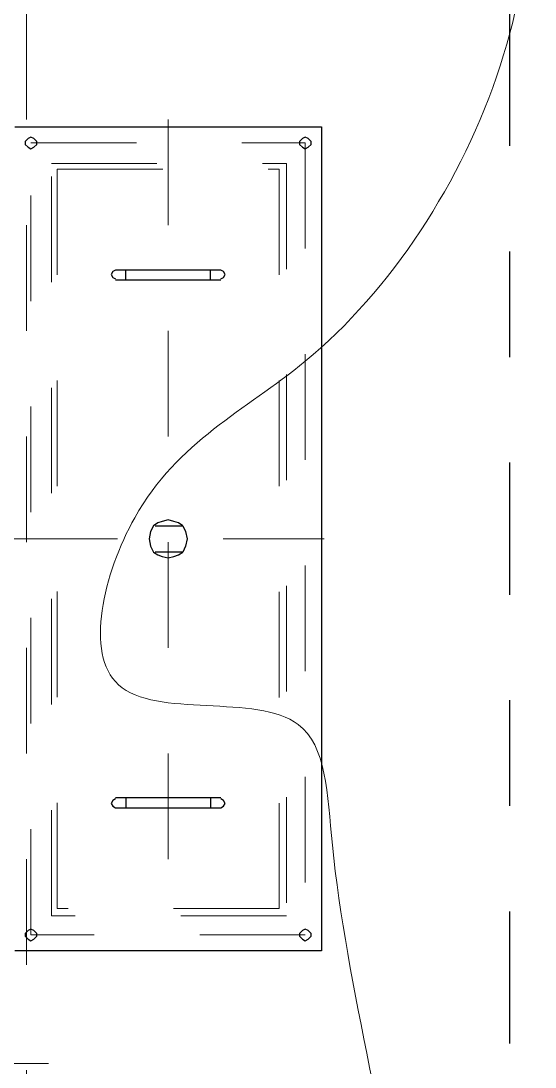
# Model space of a CAD drawing. Header units: metres. Extents: x 529718 to 530172, y 2673462 to 2673812.
# Drawn here: x 529951.553 to 529952.04, y 2673643.568 to 2673644.558 of the extents above; entities that cross this region are included whole.
import ezdxf

# ---------------------------------------------------------------- set-up
doc = ezdxf.new("R2010")
doc.units = ezdxf.units.M
doc.linetypes.add('CENTER', pattern=[2, 1.25, -0.25, 0.25, -0.25])
doc.linetypes.add('PDF_IMPORT', pattern=[1, 0.8, -0.2])
doc.layers.add('IDT', color=7, linetype='Continuous')

# ---------------------------------------------------------------- blocks, each defined once
blk = doc.blocks.new('IDT')
at = {"layer": 'IDT', "color": 8, "linetype": 'CENTER', "ltscale": 0.1}
blk.add_line((15.82753, 7.42315), (15.82753, 16.54757), dxfattribs=at)
at = {"layer": 'IDT', "color": 0, "linetype": 'PDF_IMPORT', "lineweight": 13, "ltscale": 0.0125}
blk.add_line((16.28536, 14.1984), (16.28536, 9.77094), dxfattribs=at)
at = {"layer": 'IDT', "color": 0, "lineweight": 13}
blk.add_line((16.26461, 13.09188), (16.69477, 13.09188), dxfattribs=at)
at = {"layer": 'IDT', "color": 0, "lineweight": 25}
for p, q in [((16.00596, 12.98538), (16.29642, 12.98538)), ((16.00596, 12.20528), (16.00596, 12.98538)), ((16.00596, 12.98538), (16.29642, 12.98538)), ((16.00596, 12.20528), (16.00596, 12.98538)), ((16.01841, 12.97431), (16.01564, 12.97155)), ((16.01841, 12.97431), (16.01564, 12.97155)), ((16.02117, 12.9757), (16.01841, 12.97431)), ((16.02117, 12.9757), (16.01841, 12.97431)), ((16.02394, 12.97431), (16.02117, 12.9757)), ((16.02394, 12.97431), (16.02117, 12.9757)), ((16.02671, 12.97155), (16.02394, 12.97431)), ((16.02671, 12.97155), (16.02394, 12.97431)), ((16.27844, 12.97431), (16.27567, 12.97155)), ((16.27844, 12.97431), (16.27567, 12.97155)), ((16.28121, 12.9757), (16.27844, 12.97431)), ((16.28121, 12.9757), (16.27844, 12.97431)), ((16.28397, 12.97431), (16.28121, 12.9757)), ((16.28397, 12.97431), (16.28121, 12.9757)), ((16.28674, 12.97155), (16.28397, 12.97431)), ((16.28674, 12.97155), (16.28397, 12.97431)), ((16.01564, 12.97155), (16.01564, 12.96878)), ((16.01564, 12.97155), (16.01564, 12.96878)), ((16.01564, 12.96878), (16.01841, 12.96601)), ((16.01564, 12.96878), (16.01841, 12.96601)), ((16.01841, 12.96601), (16.02117, 12.96463)), ((16.01841, 12.96601), (16.02117, 12.96463)), ((16.02117, 12.96463), (16.02394, 12.96601)), ((16.02117, 12.96463), (16.02394, 12.96601)), ((16.02394, 12.96601), (16.02671, 12.96878)), ((16.02394, 12.96601), (16.02671, 12.96878)), ((16.02671, 12.96878), (16.02671, 12.97155)), ((16.02671, 12.96878), (16.02671, 12.97155)), ((16.27567, 12.97155), (16.27567, 12.96878)), ((16.27567, 12.97155), (16.27567, 12.96878)), ((16.27567, 12.96878), (16.27844, 12.96601)), ((16.27567, 12.96878), (16.27844, 12.96601)), ((16.27844, 12.96601), (16.28121, 12.96463)), ((16.27844, 12.96601), (16.28121, 12.96463)), ((16.28121, 12.96463), (16.28397, 12.96601)), ((16.28121, 12.96463), (16.28397, 12.96601)), ((16.28397, 12.96601), (16.28674, 12.96878)), ((16.28397, 12.96601), (16.28674, 12.96878)), ((16.28674, 12.96878), (16.28674, 12.97155)), ((16.28674, 12.96878), (16.28674, 12.97155)), ((16.09863, 12.84845), (16.09725, 12.84568)), ((16.09725, 12.84568), (16.09863, 12.84291)), ((16.1014, 12.84983), (16.09863, 12.84845)), ((16.11108, 12.84983), (16.1014, 12.84983)), ((16.1913, 12.84983), (16.11108, 12.84983)), ((16.11108, 12.84015), (16.11108, 12.84983)), ((16.20098, 12.84983), (16.1913, 12.84983)), ((16.1913, 12.84015), (16.1913, 12.84983)), ((16.20375, 12.84845), (16.20098, 12.84983)), ((16.20513, 12.84568), (16.20375, 12.84845)), ((16.20375, 12.84291), (16.20513, 12.84568)), ((16.09863, 12.84291), (16.1014, 12.84153)), ((16.1913, 12.84015), (16.1014, 12.84015)), ((16.20098, 12.84015), (16.1913, 12.84015)), ((16.20098, 12.84153), (16.20375, 12.84291)), ((16.13459, 12.60225), (16.13736, 12.60778)), ((16.14151, 12.61054), (16.13736, 12.60778)), ((16.13736, 12.60778), (16.16364, 12.60778)), ((16.14566, 12.61193), (16.14151, 12.61054)), ((16.15119, 12.61331), (16.14566, 12.61193)), ((16.15672, 12.61193), (16.15119, 12.61331)), ((16.16087, 12.61054), (16.15672, 12.61193)), ((16.16502, 12.60778), (16.16087, 12.61054)), ((16.16779, 12.60225), (16.16502, 12.60778)), ((16.13321, 12.59533), (16.13459, 12.60225)), ((16.16917, 12.59533), (16.16779, 12.60225)), ((16.13459, 12.58841), (16.13321, 12.59533)), ((16.13736, 12.58288), (16.13459, 12.58841)), ((16.16502, 12.58288), (16.16779, 12.58841)), ((16.16779, 12.58841), (16.16917, 12.59533)), ((16.16364, 12.58288), (16.13736, 12.58288)), ((16.13736, 12.58288), (16.14151, 12.58012)), ((16.14151, 12.58012), (16.14566, 12.57873)), ((16.14566, 12.57873), (16.15119, 12.57735)), ((16.15119, 12.57735), (16.15672, 12.57873)), ((16.15672, 12.57873), (16.16087, 12.58012)), ((16.16087, 12.58012), (16.16502, 12.58288)), ((16.1014, 12.35051), (16.11108, 12.35051)), ((16.11108, 12.35051), (16.20098, 12.35051)), ((16.11108, 12.35051), (16.11108, 12.34083)), ((16.1913, 12.35051), (16.1913, 12.34083)), ((16.09863, 12.34775), (16.09725, 12.34498)), ((16.09725, 12.34498), (16.09863, 12.34221)), ((16.1014, 12.34913), (16.09863, 12.34775)), ((16.09863, 12.34221), (16.1014, 12.34083)), ((16.1014, 12.34083), (16.11108, 12.34083)), ((16.11108, 12.34083), (16.1913, 12.34083)), ((16.1913, 12.34083), (16.20098, 12.34083)), ((16.20375, 12.34775), (16.20098, 12.34913)), ((16.20098, 12.34083), (16.20375, 12.34221)), ((16.20513, 12.34498), (16.20375, 12.34775)), ((16.20375, 12.34221), (16.20513, 12.34498)), ((16.01841, 12.22465), (16.01564, 12.22188)), ((16.01841, 12.22465), (16.01564, 12.22188)), ((16.01564, 12.22188), (16.01564, 12.21911)), ((16.01564, 12.22188), (16.01564, 12.21911)), ((16.02117, 12.22603), (16.01841, 12.22465)), ((16.02117, 12.22603), (16.01841, 12.22465)), ((16.02394, 12.22465), (16.02117, 12.22603)), ((16.02394, 12.22465), (16.02117, 12.22603)), ((16.02671, 12.22188), (16.02394, 12.22465)), ((16.02671, 12.22188), (16.02394, 12.22465)), ((16.02671, 12.21911), (16.02671, 12.22188)), ((16.02671, 12.21911), (16.02671, 12.22188)), ((16.27844, 12.22465), (16.27567, 12.22188)), ((16.27844, 12.22465), (16.27567, 12.22188)), ((16.27567, 12.22188), (16.27567, 12.21911)), ((16.27567, 12.22188), (16.27567, 12.21911)), ((16.28121, 12.22603), (16.27844, 12.22465)), ((16.28121, 12.22603), (16.27844, 12.22465)), ((16.28397, 12.22465), (16.28121, 12.22603)), ((16.28397, 12.22465), (16.28121, 12.22603)), ((16.28674, 12.22188), (16.28397, 12.22465)), ((16.28674, 12.22188), (16.28397, 12.22465)), ((16.28674, 12.21911), (16.28674, 12.22188)), ((16.28674, 12.21911), (16.28674, 12.22188)), ((16.01564, 12.21911), (16.01841, 12.21635)), ((16.01564, 12.21911), (16.01841, 12.21635)), ((16.01841, 12.21635), (16.02117, 12.21496)), ((16.01841, 12.21635), (16.02117, 12.21496)), ((16.02117, 12.21496), (16.02394, 12.21635)), ((16.02117, 12.21496), (16.02394, 12.21635)), ((16.02394, 12.21635), (16.02671, 12.21911)), ((16.02394, 12.21635), (16.02671, 12.21911)), ((16.27567, 12.21911), (16.27844, 12.21635)), ((16.27567, 12.21911), (16.27844, 12.21635)), ((16.27844, 12.21635), (16.28121, 12.21496)), ((16.27844, 12.21635), (16.28121, 12.21496)), ((16.28121, 12.21496), (16.28397, 12.21635)), ((16.28121, 12.21496), (16.28397, 12.21635)), ((16.28397, 12.21635), (16.28674, 12.21911)), ((16.28397, 12.21635), (16.28674, 12.21911)), ((16.29642, 12.20528), (16.00596, 12.20528)), ((16.29642, 12.20528), (16.00596, 12.20528))]:
    blk.add_line(p, q, dxfattribs=at)
at = {"layer": 'IDT', "color": 0, "linetype": 'PDF_IMPORT', "lineweight": 13, "ltscale": 0.044167}
blk.add_line((16.15119, 12.19837), (16.15119, 12.99229), dxfattribs=at)
at = {"layer": 'IDT', "color": 0, "linetype": 'PDF_IMPORT', "lineweight": 13, "ltscale": 0.038333}
for p, q in [((16.02117, 12.2205), (16.02117, 12.97016)), ((16.02117, 12.97016), (16.28121, 12.97016)), ((16.02117, 12.2205), (16.02117, 12.97016)), ((16.02117, 12.97016), (16.28121, 12.97016)), ((16.28121, 12.97016), (16.28121, 12.2205)), ((16.28121, 12.97016), (16.28121, 12.2205)), ((16.28121, 12.2205), (16.02117, 12.2205)), ((16.28121, 12.2205), (16.02117, 12.2205))]:
    blk.add_line(p, q, dxfattribs=at)
at = {"layer": 'IDT', "color": 0, "linetype": 'PDF_IMPORT', "lineweight": 13, "ltscale": 0.023333}
for p, q in [((16.03916, 12.23986), (16.03916, 12.95218)), ((16.03916, 12.95218), (16.26184, 12.95218)), ((16.26184, 12.95218), (16.26184, 12.23986)), ((16.26184, 12.23986), (16.03916, 12.23986))]:
    blk.add_line(p, q, dxfattribs=at)
at = {"layer": 'IDT', "color": 0, "linetype": 'PDF_IMPORT', "lineweight": 13, "ltscale": 0.019167}
for p, q in [((16.04607, 12.24539), (16.04607, 12.94527)), ((16.04607, 12.94527), (16.25631, 12.94527)), ((16.25631, 12.94527), (16.25631, 12.24539)), ((16.25631, 12.24539), (16.04607, 12.24539))]:
    blk.add_line(p, q, dxfattribs=at)
at = {"layer": 'IDT', "color": 0, "linetype": 'PDF_IMPORT', "lineweight": 13, "ltscale": 0.0475}
blk.add_line((16.29919, 12.59533), (16.00319, 12.59533), dxfattribs=at)
at = {"layer": 'IDT', "color": 0, "lineweight": 0}
blk.add_spline([(15.96219, 13.99884), (16.22369, 13.77512), (16.09707, 13.511), (16.01119, 13.51762), (15.99557, 12.88512), (16.02794, 12.771), (16.19835, 12.73334), (16.18282, 12.57525), (16.02139, 12.42725), (15.84681, 11.8315), (15.90957, 11.7335), (15.94657, 11.52075), (15.95232, 10.9905), (16.19835, 10.83509), (15.90407, 10.25262), (16.12303, 9.80171), (15.93094, 9.6505), (15.51132, 9.84937), (15.48982, 10.19075), (15.46548, 10.32589), (15.53557, 10.817), (15.63482, 11.00525), (15.58422, 11.18227), (15.42019, 11.37975), (15.43582, 11.63237), (15.62432, 12.01362), (15.55134, 12.09498), (15.55134, 12.50562), (15.47794, 13.1065), (15.59107, 13.5215), (15.81698, 13.69984), (15.93919, 13.8645), (15.91544, 13.95512)], degree=3, dxfattribs=at)
blk.add_spline([(15.96219, 13.99884), (16.22369, 13.77512), (16.09707, 13.511), (16.01119, 13.51762), (15.99557, 12.88512), (16.02794, 12.771), (16.19835, 12.73334), (16.18282, 12.57525), (16.02139, 12.42725), (15.84681, 11.8315), (15.90957, 11.7335), (15.94657, 11.52075), (15.95232, 10.9905), (16.19835, 10.83509), (15.90407, 10.25262), (16.12303, 9.80171), (15.93094, 9.6505), (15.51132, 9.84937), (15.48982, 10.19075), (15.46548, 10.32589), (15.53557, 10.817), (15.63482, 11.00525), (15.58422, 11.18227), (15.42019, 11.37975), (15.43582, 11.63237), (15.62432, 12.01362), (15.55134, 12.09498), (15.55134, 12.50562), (15.47794, 13.1065), (15.59107, 13.5215), (15.81698, 13.69984), (15.93919, 13.8645), (15.91544, 13.95512)], degree=3, dxfattribs=at)

msp = doc.modelspace()

# ---------------------------------------------------------------- block references
at = {"layer": 'IDT', "color": 8, "rotation": 180}
msp.add_blockref('IDT', (529967.84328, 2673656.66297), dxfattribs=at)

doc.saveas('drawing.dxf')
